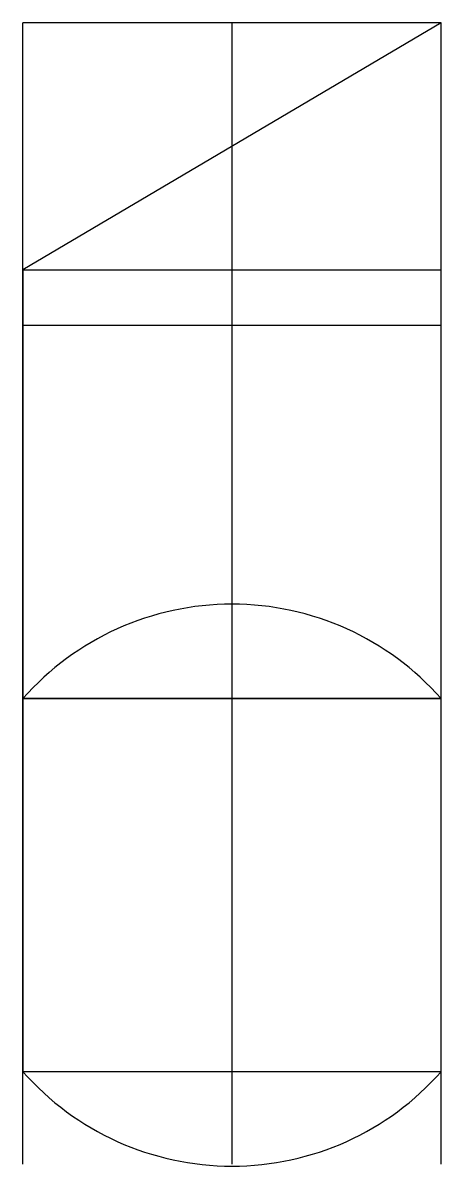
# Model space of a CAD drawing. Extents: x 0 to 15, y -32.1 to 8.8.
import ezdxf

# ---------------------------------------------------------------- set-up
doc = ezdxf.new("R2010")
doc.units = 0
doc.layers.get('0').update_dxf_attribs({"linetype": 'CONTINUOUS'})

msp = doc.modelspace()

# ---------------------------------------------------------------- linework, layer by layer
at = {"linetype": 'CONTINUOUS'}
for p, q in [((15, 8.85), (0, 8.85)), ((0, -32.05), (0, 8.85)), ((15, 8.85), (0, 0)), ((7.5, -32.05), (7.5, 8.85)), ((15, -32.05), (15, 8.85)), ((15, -15.37), (15, 8.85)), ((0, 0), (15, 0)), ((0, 0), (0, -15.37)), ((15, -2), (0, -2)), ((15, -15.37), (0, -15.37)), ((0, -15.37), (15, -15.37)), ((0, -15.37), (0, -28.74)), ((15, -28.74), (15, -15.37)), ((15, -28.74), (0, -28.74))]:
    msp.add_line(p, q, dxfattribs=at)
for centre, start, end in [((7.5, -21.984), 41.4096, 138.5904), ((7.5, -22.126), 221.4096, 318.5904)]:
    msp.add_arc(centre, 10, start, end, dxfattribs=at)

doc.saveas('drawing.dxf')
